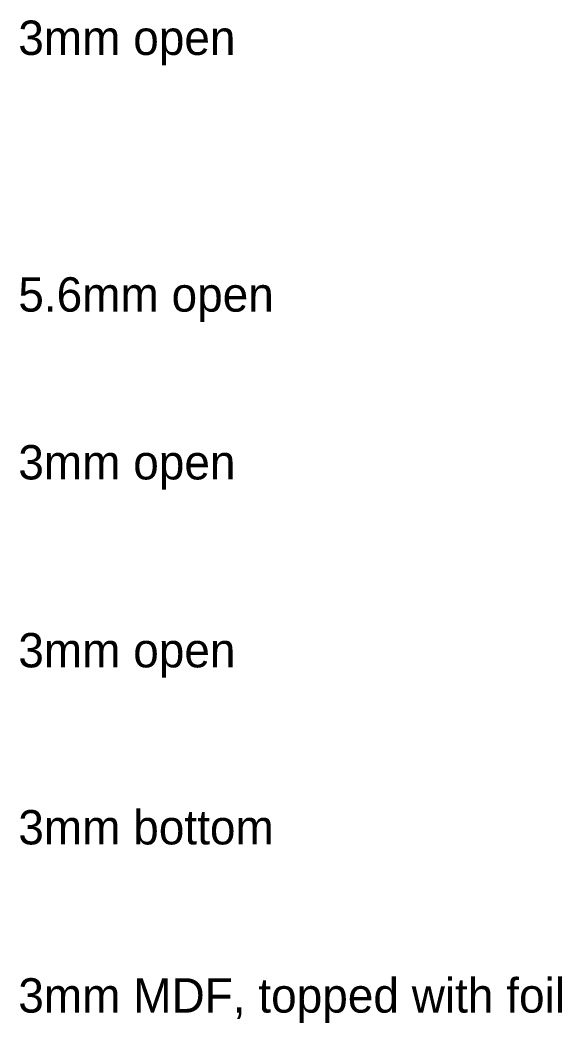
# Model space of a CAD drawing. Header units: inches. Extents: x -37.5 to 58.1, y -26.7 to 54.4.
# Drawn here: x 38.42 to 57.04, y -25.6 to 8.87 of the extents above; entities that cross this region are included whole.
import ezdxf

# ---------------------------------------------------------------- set-up
doc = ezdxf.new("R2010")
doc.units = ezdxf.units.IN
doc.header["$MEASUREMENT"] = 0
doc.layers.add('black', color=250, linetype='Continuous', true_color=0x191919)

msp = doc.modelspace()

# ---------------------------------------------------------------- texts
at = {"layer": 'black', "char_height": 1.1811, "attachment_point": 7, "line_spacing_factor": 0.963855}
for s, insert, width in [('\\fFOT-Rodin Pro B;3mm open', (38.362, 7.317), 9.13878), ('\\fFOT-Rodin Pro B;5.6mm open', (38.362, -1.507), 10.66683), ('\\fFOT-Rodin Pro B;3mm open', (38.362, -7.275), 9.13878), ('\\fFOT-Rodin Pro B;3mm open', (38.362, -13.735), 9.13878), ('\\fFOT-Rodin Pro B;3mm bottom', (38.362, -19.481), 10.74065), ('\\fFOT-Rodin Pro B;3mm MDF, topped with foil', (38.362, -25.601), 21.87992)]:
    msp.add_mtext(s, dxfattribs=dict(at, insert=insert, width=width))

doc.saveas('drawing.dxf')
